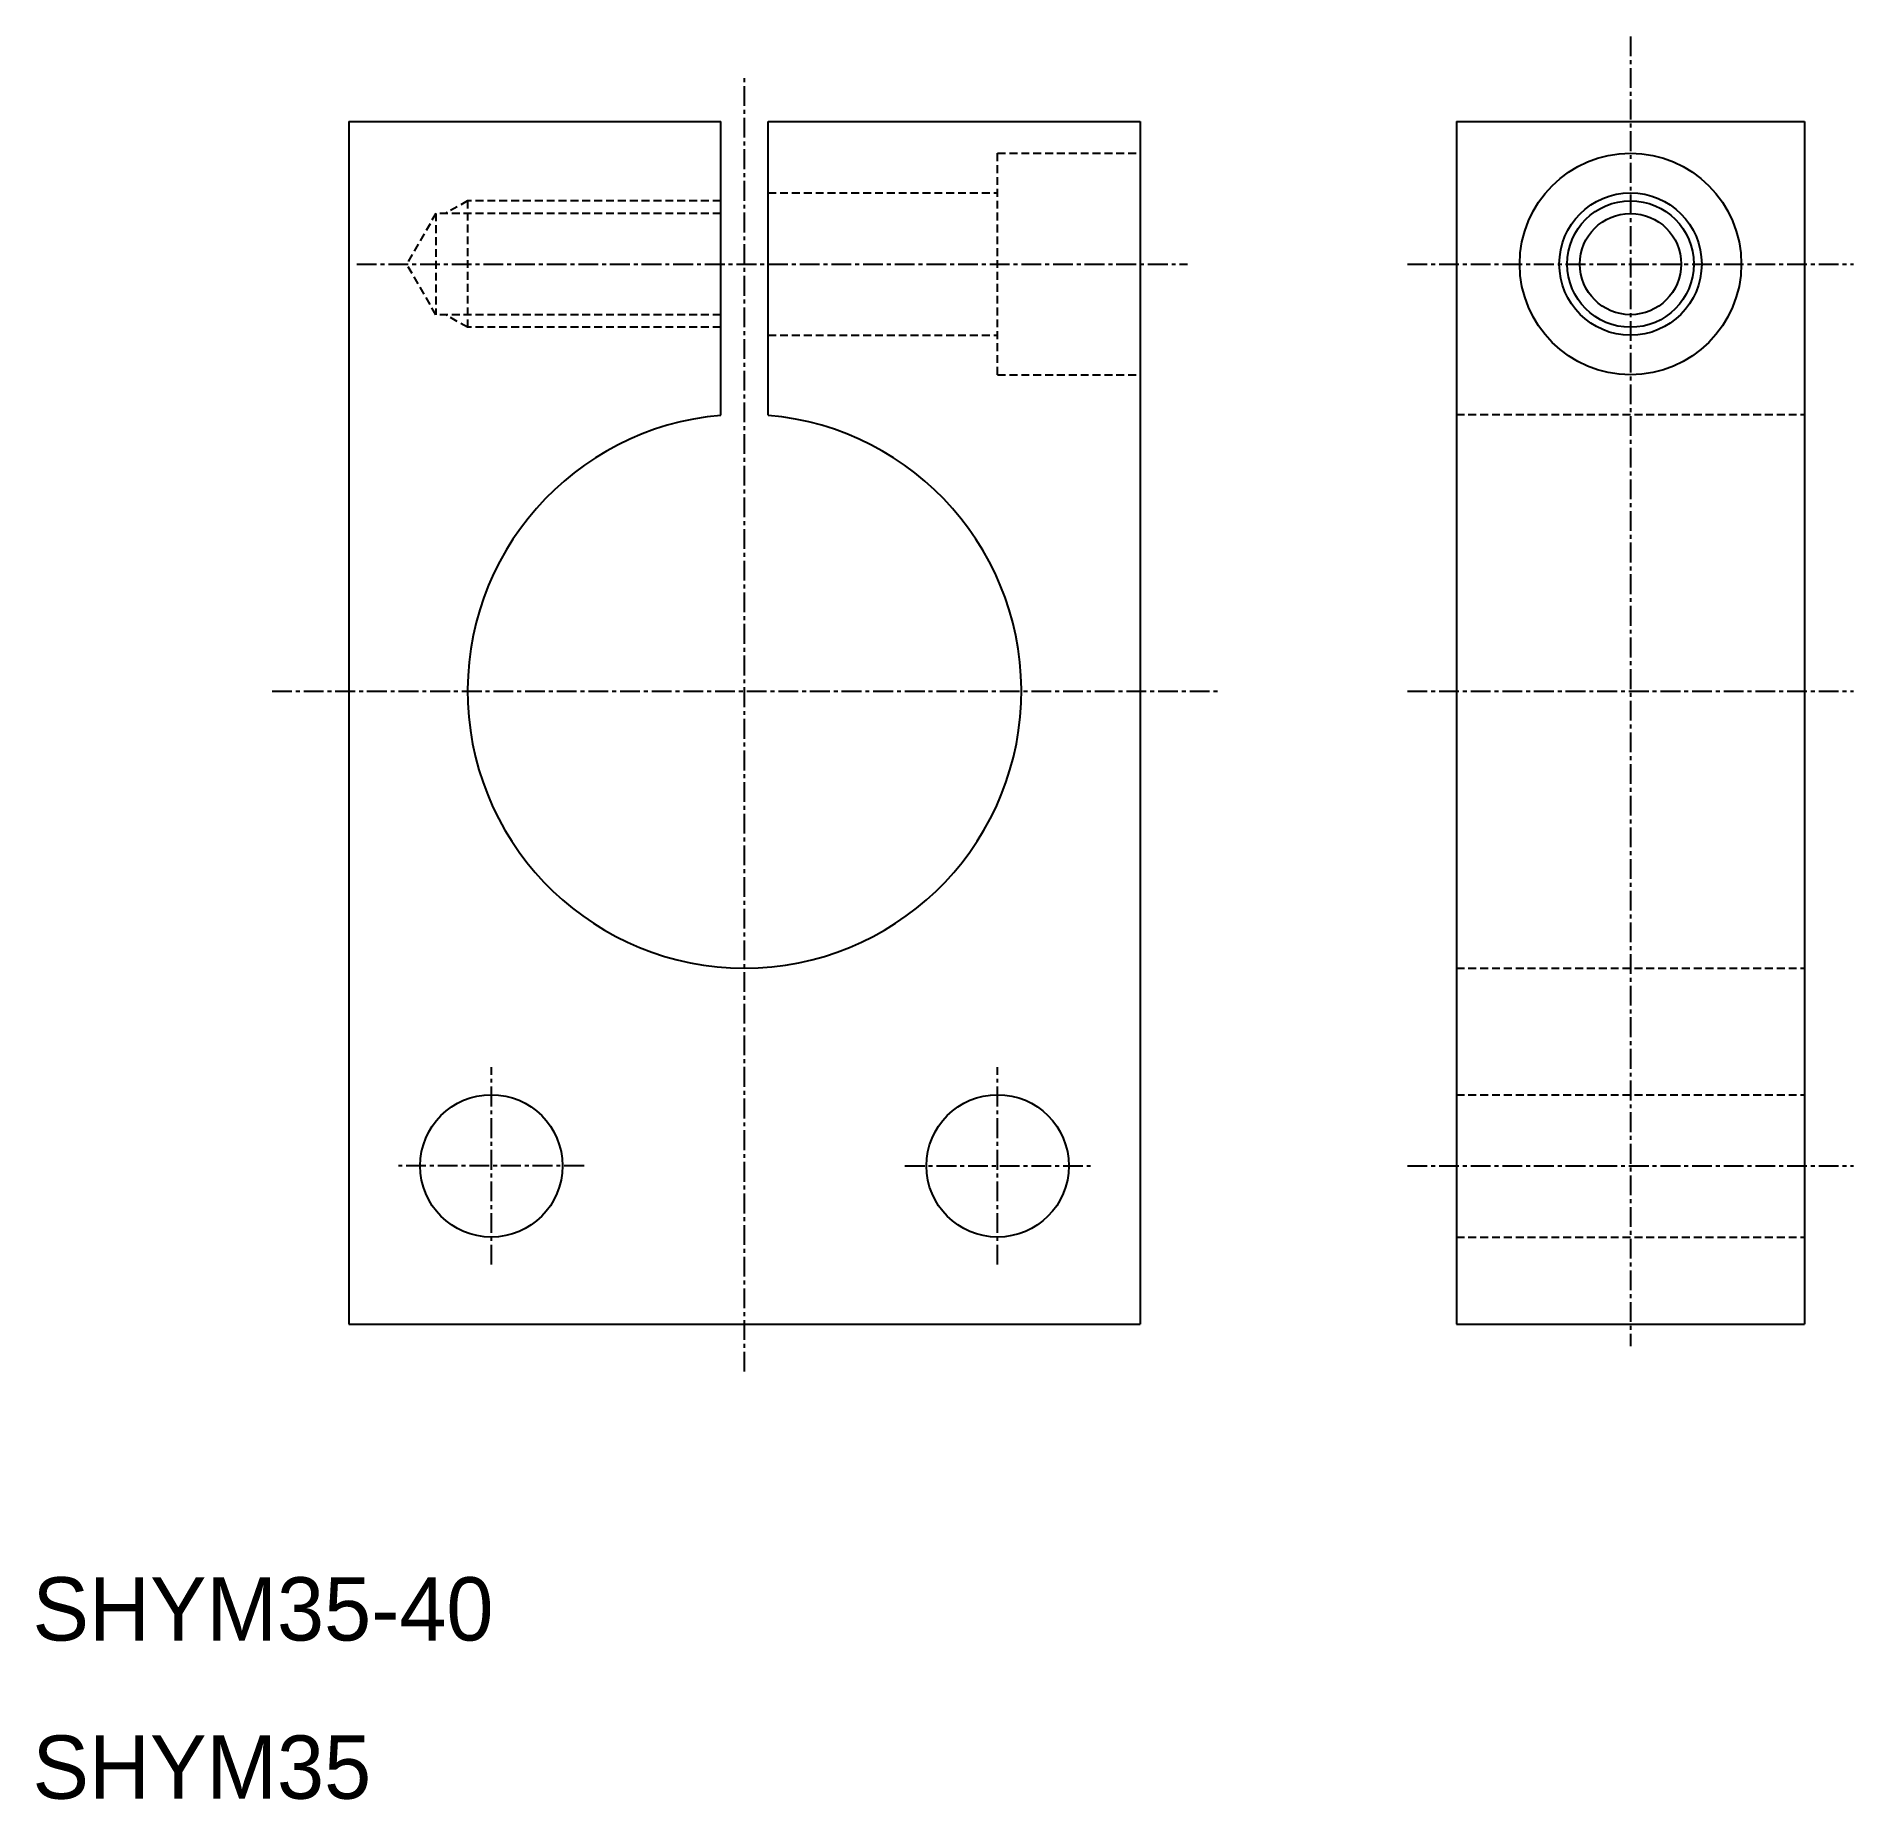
# Model space of a CAD drawing. Extents: x 10 to 125, y 10 to 121.
import ezdxf

# ---------------------------------------------------------------- set-up
doc = ezdxf.new("R2010")
doc.units = 0
doc.linetypes.add('CENTER', pattern=[2, 1.25, -0.25, 0.25, -0.25])
doc.linetypes.add('DASHED', pattern=[0.75, 0.5, -0.25])
doc.layers.get('0').update_dxf_attribs({"linetype": 'CONTINUOUS'})
doc.layers.add('CENTER', color=1, linetype='CENTER')

msp = doc.modelspace()

# ---------------------------------------------------------------- linework, layer by layer
at = {"color": 7, "linetype": 'CONTINUOUS'}
for p, q in [((30, 116), (30, 40)), ((30, 116), (53.5, 116)), ((53.5, 97.44), (53.5, 116)), ((56.5, 97.44), (56.5, 116)), ((56.5, 116), (80, 116)), ((80, 116), (80, 40)), ((100, 116), (100, 40)), ((100, 116), (122, 116)), ((122, 116), (122, 40)), ((53.5, 97.44), (53.5, 103)), ((56.5, 97.44), (56.5, 103)), ((53.5, 97.44), (53.5, 100)), ((56.5, 97.44), (56.5, 100)), ((30, 40), (80, 40)), ((100, 40), (122, 40))]:
    msp.add_line(p, q, dxfattribs=at)
at = {"color": 3, "linetype": 'DASHED'}
for p, q in [((71, 114), (80, 114)), ((71, 100), (71, 114)), ((56.5, 111.5), (71, 111.5)), ((37.5, 111), (36.11, 110.2)), ((37.5, 111), (37.5, 103)), ((53.5, 111), (37.5, 111)), ((35.5, 110.2), (33.65, 107)), ((35.5, 110.2), (35.5, 103.8)), ((53.5, 110.2), (35.5, 110.2)), ((35.5, 103.8), (33.65, 107)), ((53.5, 103.8), (35.5, 103.8)), ((37.5, 103), (36.11, 103.8)), ((53.5, 103), (37.5, 103)), ((56.5, 102.5), (71, 102.5)), ((71, 100), (80, 100)), ((100, 97.5), (122, 97.5)), ((100, 62.5), (122, 62.5)), ((100, 54.5), (122, 54.5)), ((100, 45.5), (122, 45.5))]:
    msp.add_line(p, q, dxfattribs=at)
at = {"color": 7, "linetype": 'CONTINUOUS'}
for centre, radius in [((111, 107), 7), ((111, 107), 4.5), ((111, 107), 3.2), ((39, 50), 4.5), ((71, 50), 4.5)]:
    msp.add_circle(centre, radius, dxfattribs=at)
at = {"color": 3, "linetype": 'CONTINUOUS'}
msp.add_circle((111, 107), 4, dxfattribs=at)
at = {"color": 7, "linetype": 'CONTINUOUS'}
msp.add_arc((55, 80), 17.5, 94.9171, 85.0829, dxfattribs=at)
at = {"layer": 'CENTER', "color": 1, "linetype": 'CENTER'}
for p, q in [((111, 121.39), (111, 38.61)), ((55, 37), (55, 119)), ((30.5, 107), (83, 107)), ((96.9, 107), (125.1, 107)), ((25.14, 80), (84.9, 80)), ((96.9, 80), (125.1, 80)), ((39, 43.76), (39, 56.24)), ((71, 43.76), (71, 56.24)), ((44.86, 50), (33.14, 50)), ((65.14, 50), (76.86, 50)), ((96.9, 50), (125.1, 50))]:
    msp.add_line(p, q, dxfattribs=at)

# ---------------------------------------------------------------- texts
at = {"color": 7, "linetype": 'CONTINUOUS'}
for s, p in [('SHYM35-40', (10, 20)), ('SHYM35', (10, 10))]:
    msp.add_text(s, height=4, dxfattribs=at).set_placement(p)

doc.saveas('drawing.dxf')
